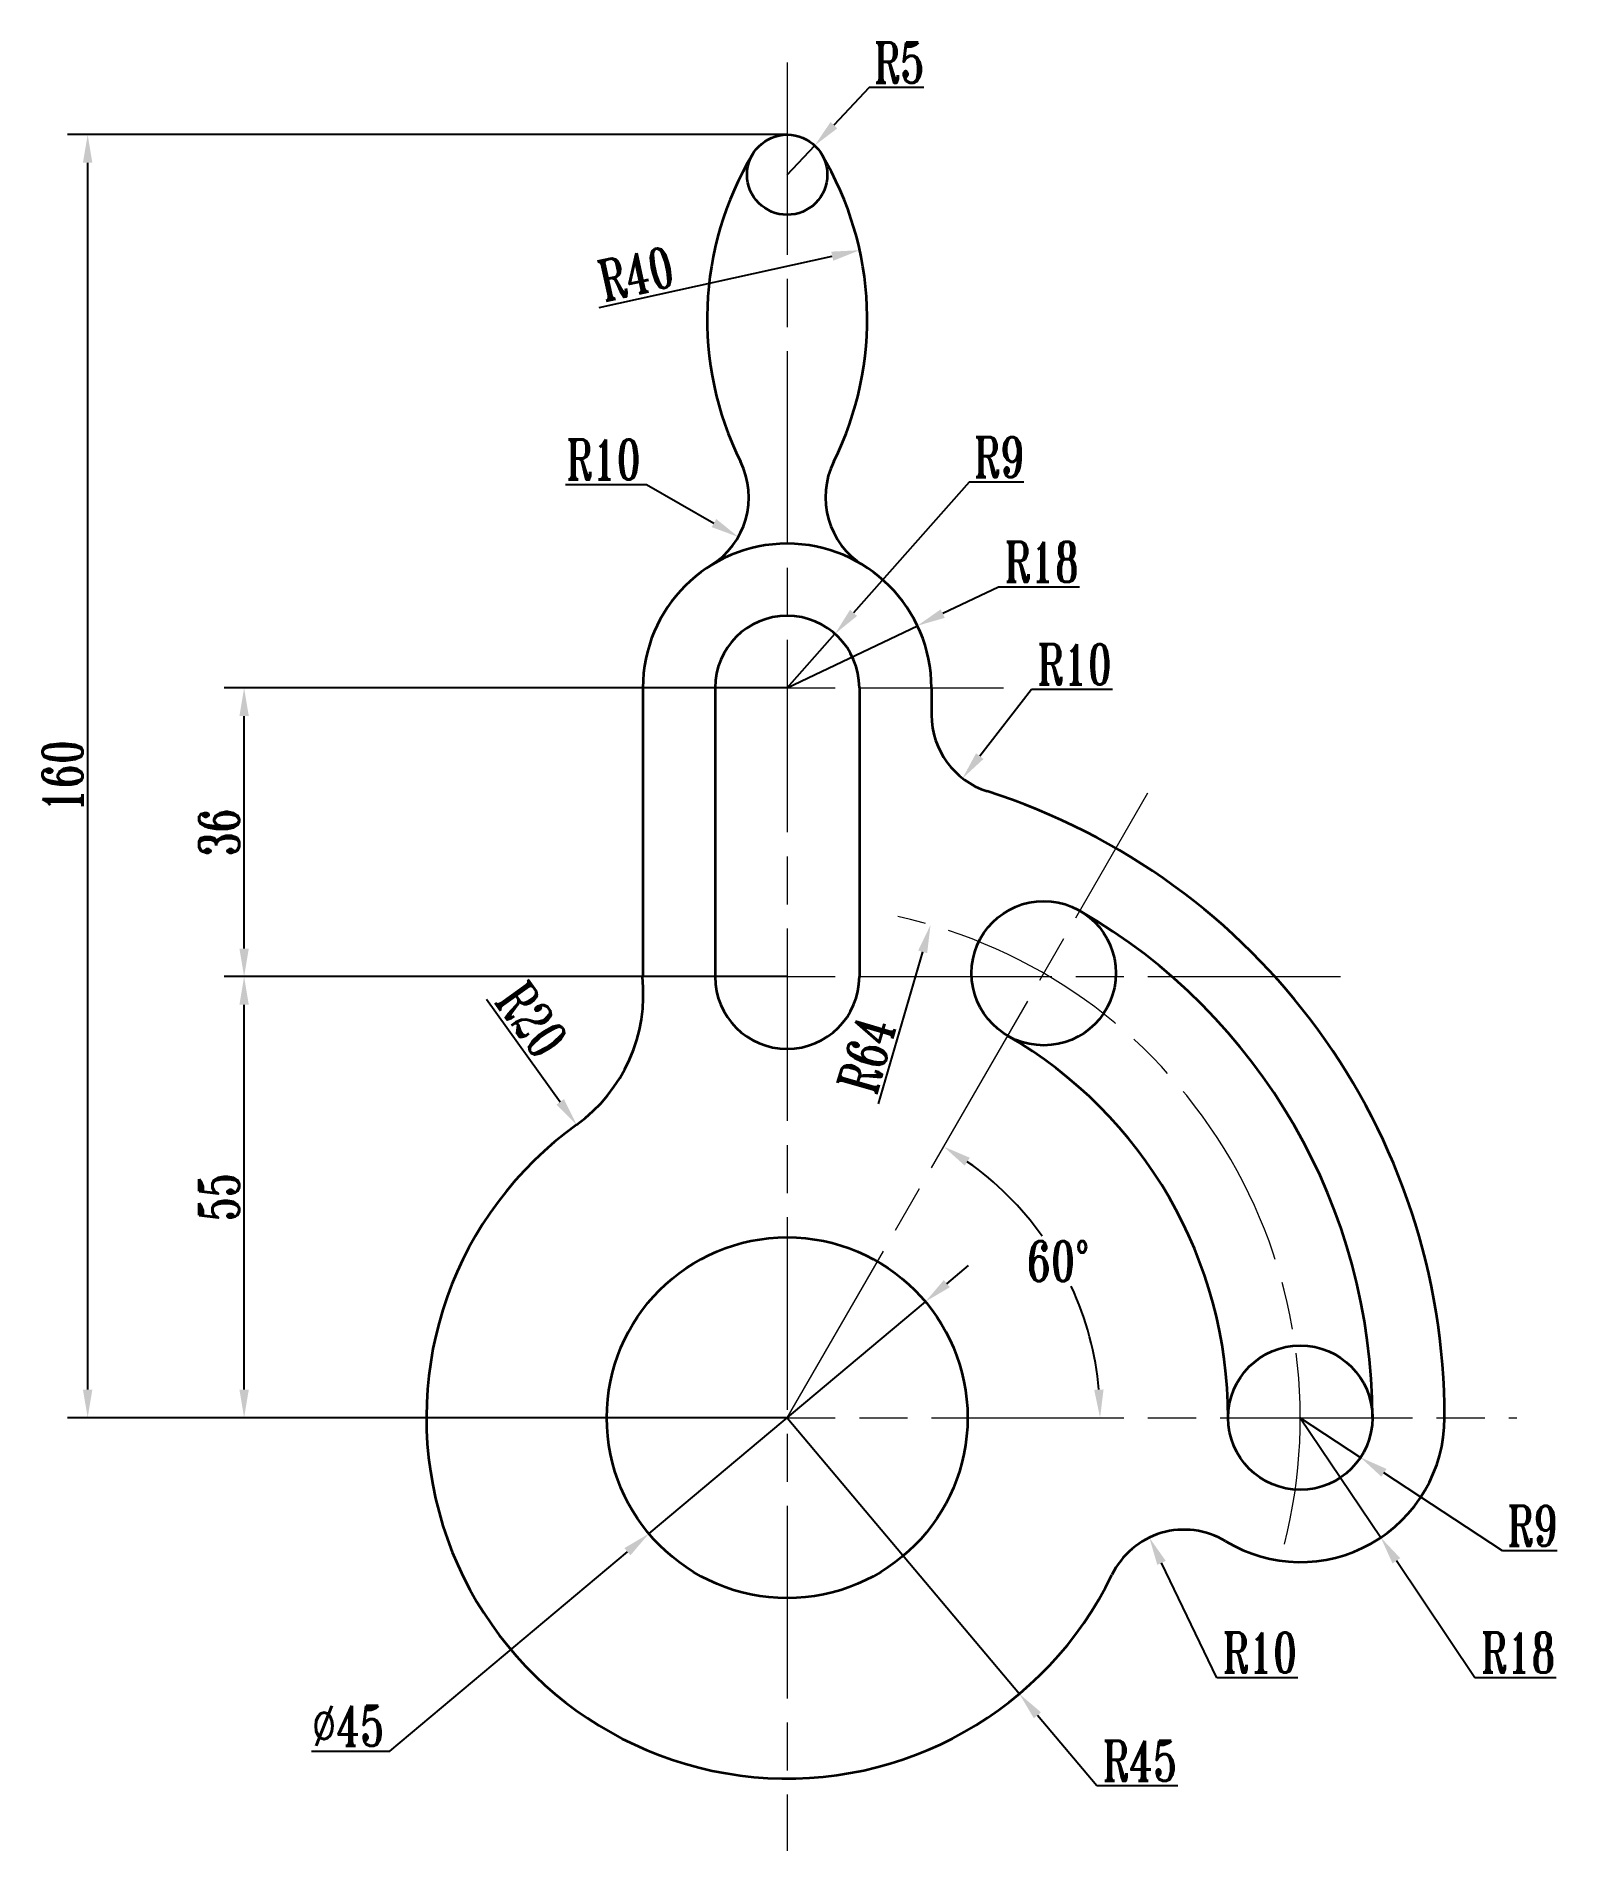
# Model space of a CAD drawing. Header units: millimetres. Extents: x 81 to 272, y 48 to 274.
import ezdxf

# ---------------------------------------------------------------- set-up
doc = ezdxf.new("R2010")
doc.units = ezdxf.units.MM
doc.linetypes.add('ACAD_ISO08W100', pattern=[36, 24, -3, 6, -3])
for name, color, linetype, lineweight in [('文本层', 212, 'Continuous', 13), ('点划线', 1, 'ACAD_ISO08W100', 13), ('轮廓线', 7, 'Continuous', 35)]:
    doc.layers.add(name, color=color, linetype=linetype, lineweight=lineweight)
doc.styles.add('数字与字母', font='romant.shx', dxfattribs={"width": 0.7})
doc.dimstyles.new('机械标注', dxfattribs={"dimtxt": 5, "dimasz": 3.5, "dimexe": 2.5, "dimexo": 0, "dimtad": 1, "dimtoh": 1, "dimdec": 1, "dimdsep": 46, "dimtxsty": '数字与字母', "dimcen": 2.5, "dimadec": 0, "dimazin": 0, "dimtfac": 1, "dimtdec": 1, "dimtmove": 0, "dimatfit": 3, "dimfxl": 0, "dimarcsym": 0})
doc.dimstyles.new('机械标注$2', dxfattribs={"dimtxt": 5, "dimasz": 3.5, "dimexe": 2.5, "dimexo": 0, "dimtad": 1, "dimtih": 1, "dimtoh": 1, "dimdec": 1, "dimdsep": 46, "dimtxsty": '数字与字母', "dimcen": 2.5, "dimadec": 0, "dimazin": 0, "dimtfac": 1, "dimtdec": 1, "dimtmove": 0, "dimatfit": 3, "dimfxl": 0, "dimarcsym": 0})

# ---------------------------------------------------------------- blocks, each defined once
blk = doc.blocks.new('*D1')
at = {"layer": 'Defpoints', "color": 0}
for p in [(107.3, 157.09), (175.04, 157.09), (175.04, 102.09)]:
    blk.add_point(p, dxfattribs=at)
at = {"layer": '文本层', "color": 0, "lineweight": -2}
for p, q in [((175.04, 157.09), (104.8, 157.09)), ((107.3, 105.59), (107.3, 153.59)), ((175.04, 102.09), (104.8, 102.09))]:
    blk.add_line(p, q, dxfattribs=at)
at = {"layer": '文本层', "color": 0}
for points in [[(106.72, 153.59), (107.89, 153.59), (107.3, 157.09)], [(106.72, 105.59), (107.89, 105.59), (107.3, 102.09)]]:
    blk.add_solid(points, dxfattribs=at)
at = {"layer": '文本层', "color": 0, "insert": (104.18, 129.59), "char_height": 5, "attachment_point": 5, "rotation": 90, "style": '数字与字母'}
blk.add_mtext('55', dxfattribs=at)
blk = doc.blocks.new('*D2')
at = {"layer": 'Defpoints', "color": 0}
for p in [(107.3, 193.09), (175.04, 193.09), (130.65, 157.09)]:
    blk.add_point(p, dxfattribs=at)
at = {"layer": '文本层', "color": 0, "lineweight": -2}
for p, q in [((175.04, 193.09), (104.8, 193.09)), ((107.3, 160.59), (107.3, 189.59)), ((130.65, 157.09), (104.8, 157.09))]:
    blk.add_line(p, q, dxfattribs=at)
at = {"layer": '文本层', "color": 0}
for points in [[(106.72, 189.59), (107.89, 189.59), (107.3, 193.09)], [(106.72, 160.59), (107.89, 160.59), (107.3, 157.09)]]:
    blk.add_solid(points, dxfattribs=at)
at = {"layer": '文本层', "color": 0, "insert": (104.18, 175.09), "char_height": 5, "attachment_point": 5, "rotation": 90, "style": '数字与字母'}
blk.add_mtext('36', dxfattribs=at)
blk = doc.blocks.new('*D3')
at = {"layer": 'Defpoints', "color": 0}
for p in [(87.79, 262.09), (175.04, 262.09), (175.04, 102.09)]:
    blk.add_point(p, dxfattribs=at)
at = {"layer": '文本层', "color": 0, "lineweight": -2}
for p, q in [((175.04, 262.09), (85.29, 262.09)), ((87.79, 105.59), (87.79, 258.59)), ((175.04, 102.09), (85.29, 102.09))]:
    blk.add_line(p, q, dxfattribs=at)
at = {"layer": '文本层', "color": 0}
for points in [[(87.2, 258.59), (88.37, 258.59), (87.79, 262.09)], [(87.2, 105.59), (88.37, 105.59), (87.79, 102.09)]]:
    blk.add_solid(points, dxfattribs=at)
at = {"layer": '文本层', "color": 0, "insert": (84.66, 182.09), "char_height": 5, "attachment_point": 5, "rotation": 90, "style": '数字与字母'}
blk.add_mtext('160', dxfattribs=at)
blk = doc.blocks.new('*D4')
at = {"layer": 'Defpoints', "color": 0}
for p in [(220.04, 180.03), (211.72, 115.44), (121.04, 102.09), (175.04, 102.09), (266.04, 102.09)]:
    blk.add_point(p, dxfattribs=at)
at = {"layer": '文本层', "color": 0, "lineweight": -2}
for start, end in [(35.4543, 54.8612), (5.1388, 24.8312)]:
    blk.add_arc((175.04, 102.09), 39.04, start, end, dxfattribs=at)
at = {"layer": '文本层', "color": 0}
for points in [[(197.19, 133.52), (197.82, 134.51), (194.55, 135.9)], [(214.5, 105.61), (213.33, 105.56), (214.07, 102.09)]]:
    blk.add_solid(points, dxfattribs=at)
at = {"layer": '文本层', "color": 0, "insert": (208.84, 121.61), "char_height": 5, "attachment_point": 5, "style": '数字与字母'}
blk.add_mtext('60°', dxfattribs=at)
blk = doc.blocks.new('*D5')
at = {"layer": 'Defpoints', "color": 0}
for p in [(192.92, 163.54), (175.04, 102.09)]:
    blk.add_point(p, dxfattribs=at)
at = {"layer": '文本层', "color": 0, "lineweight": -2}
blk.add_line((186.42, 141.22), (191.94, 160.18), dxfattribs=at)
at = {"layer": '文本层', "color": 0}
blk.add_solid([(191.38, 160.35), (192.5, 160.02), (192.92, 163.54)], dxfattribs=at)
at = {"layer": '文本层', "color": 0, "insert": (184.95, 147.33), "char_height": 5, "attachment_point": 5, "rotation": 73.7748, "style": '数字与字母'}
blk.add_mtext('R64', dxfattribs=at)
blk = doc.blocks.new('*D7')
at = {"layer": 'Defpoints', "color": 0}
for p in [(175.04, 102.09), (204, 67.65)]:
    blk.add_point(p, dxfattribs=at)
at = {"layer": '文本层', "color": 0, "lineweight": -2}
for p, q in [((175.04, 102.09), (204, 67.65)), ((213.66, 56.17), (206.25, 64.97)), ((223.78, 56.17), (213.66, 56.17))]:
    blk.add_line(p, q, dxfattribs=at)
at = {"layer": '文本层', "color": 0}
blk.add_solid([(206.7, 65.35), (205.81, 64.6), (204, 67.65)], dxfattribs=at)
at = {"layer": '文本层', "color": 0, "insert": (219.03, 59.29), "char_height": 5, "attachment_point": 5, "style": '数字与字母'}
blk.add_mtext('R45', dxfattribs=at)
blk = doc.blocks.new('*D8')
at = {"layer": 'Defpoints', "color": 0}
for p in [(220.21, 87.15), (224.54, 78.13)]:
    blk.add_point(p, dxfattribs=at)
at = {"layer": '文本层', "color": 0, "lineweight": -2}
for p, q in [((228.61, 69.67), (221.73, 83.99)), ((238.74, 69.67), (228.61, 69.67))]:
    blk.add_line(p, q, dxfattribs=at)
at = {"layer": '文本层', "color": 0}
blk.add_solid([(222.25, 84.24), (221.2, 83.74), (220.21, 87.15)], dxfattribs=at)
at = {"layer": '文本层', "color": 0, "insert": (233.99, 72.8), "char_height": 5, "attachment_point": 5, "style": '数字与字母'}
blk.add_mtext('R10', dxfattribs=at)
blk = doc.blocks.new('*D9')
at = {"layer": 'Defpoints', "color": 0}
for p in [(239.04, 102.09), (249.08, 87.15)]:
    blk.add_point(p, dxfattribs=at)
at = {"layer": '文本层', "color": 0, "lineweight": -2}
for p, q in [((239.04, 102.09), (249.08, 87.15)), ((260.82, 69.67), (251.03, 84.25)), ((270.95, 69.67), (260.82, 69.67))]:
    blk.add_line(p, q, dxfattribs=at)
at = {"layer": '文本层', "color": 0}
blk.add_solid([(251.51, 84.57), (250.54, 83.92), (249.08, 87.15)], dxfattribs=at)
at = {"layer": '文本层', "color": 0, "insert": (266.2, 72.8), "char_height": 5, "attachment_point": 5, "style": '数字与字母'}
blk.add_mtext('R18', dxfattribs=at)
blk = doc.blocks.new('*D10')
at = {"layer": 'Defpoints', "color": 0}
for p in [(239.04, 102.09), (246.55, 97.14)]:
    blk.add_point(p, dxfattribs=at)
at = {"layer": '文本层', "color": 0, "lineweight": -2}
for p, q in [((239.04, 102.09), (246.55, 97.14)), ((264.27, 85.47), (249.48, 95.22)), ((271.06, 85.47), (264.27, 85.47))]:
    blk.add_line(p, q, dxfattribs=at)
at = {"layer": '文本层', "color": 0}
blk.add_solid([(249.8, 95.7), (249.16, 94.73), (246.55, 97.14)], dxfattribs=at)
at = {"layer": '文本层', "color": 0, "insert": (267.98, 88.6), "char_height": 5, "attachment_point": 5, "style": '数字与字母'}
blk.add_mtext('R9', dxfattribs=at)
blk = doc.blocks.new('*D11')
at = {"layer": 'Defpoints', "color": 0}
for p in [(203.04, 189.73), (196.91, 181.82)]:
    blk.add_point(p, dxfattribs=at)
at = {"layer": '文本层', "color": 0, "lineweight": -2}
for p, q in [((205.5, 192.91), (199.06, 184.59)), ((215.63, 192.91), (205.5, 192.91))]:
    blk.add_line(p, q, dxfattribs=at)
at = {"layer": '文本层', "color": 0}
blk.add_solid([(198.6, 184.95), (199.52, 184.23), (196.91, 181.82)], dxfattribs=at)
at = {"layer": '文本层', "color": 0, "insert": (210.88, 196.04), "char_height": 5, "attachment_point": 5, "style": '数字与字母'}
blk.add_mtext('R10', dxfattribs=at)
blk = doc.blocks.new('*D12')
at = {"layer": 'Defpoints', "color": 0}
for p in [(191.28, 200.85), (175.04, 193.09)]:
    blk.add_point(p, dxfattribs=at)
at = {"layer": '文本层', "color": 0, "lineweight": -2}
for p, q in [((201.4, 205.68), (194.44, 202.36)), ((211.52, 205.68), (201.4, 205.68)), ((175.04, 193.09), (191.28, 200.85))]:
    blk.add_line(p, q, dxfattribs=at)
at = {"layer": '文本层', "color": 0}
blk.add_solid([(194.18, 202.89), (194.69, 201.83), (191.28, 200.85)], dxfattribs=at)
at = {"layer": '文本层', "color": 0, "insert": (206.77, 208.81), "char_height": 5, "attachment_point": 5, "style": '数字与字母'}
blk.add_mtext('R18', dxfattribs=at)
blk = doc.blocks.new('*D13')
at = {"layer": 'Defpoints', "color": 0}
for p in [(181, 199.83), (175.04, 193.09)]:
    blk.add_point(p, dxfattribs=at)
at = {"layer": '文本层', "color": 0, "lineweight": -2}
for p, q in [((197.74, 218.76), (183.32, 202.45)), ((204.54, 218.76), (197.74, 218.76)), ((175.04, 193.09), (181, 199.83))]:
    blk.add_line(p, q, dxfattribs=at)
at = {"layer": '文本层', "color": 0}
blk.add_solid([(182.88, 202.84), (183.76, 202.07), (181, 199.83)], dxfattribs=at)
at = {"layer": '文本层', "color": 0, "insert": (201.45, 221.88), "char_height": 5, "attachment_point": 5, "style": '数字与字母'}
blk.add_mtext('R9', dxfattribs=at)
blk = doc.blocks.new('*D14')
at = {"layer": 'Defpoints', "color": 0}
for p in [(178.47, 260.73), (175.04, 257.09)]:
    blk.add_point(p, dxfattribs=at)
at = {"layer": '文本层', "color": 0, "lineweight": -2}
for p, q in [((185.28, 267.95), (180.87, 263.27)), ((192.08, 267.95), (185.28, 267.95)), ((175.04, 257.09), (178.47, 260.73))]:
    blk.add_line(p, q, dxfattribs=at)
at = {"layer": '文本层', "color": 0}
blk.add_solid([(180.45, 263.67), (181.29, 262.87), (178.47, 260.73)], dxfattribs=at)
at = {"layer": '文本层', "color": 0, "insert": (188.99, 271.07), "char_height": 5, "attachment_point": 5, "style": '数字与字母'}
blk.add_mtext('R5', dxfattribs=at)
blk = doc.blocks.new('*D15')
at = {"layer": 'Defpoints', "color": 0}
for p in [(160.26, 216.88), (168.95, 211.92)]:
    blk.add_point(p, dxfattribs=at)
at = {"layer": '文本层', "color": 0, "lineweight": -2}
for p, q in [((147.37, 218.45), (157.5, 218.45)), ((157.5, 218.45), (165.91, 213.66))]:
    blk.add_line(p, q, dxfattribs=at)
at = {"layer": '文本层', "color": 0}
blk.add_solid([(166.2, 214.16), (165.62, 213.15), (168.95, 211.92)], dxfattribs=at)
at = {"layer": '文本层', "color": 0, "insert": (152.12, 221.58), "char_height": 5, "attachment_point": 5, "style": '数字与字母'}
blk.add_mtext('R10', dxfattribs=at)
blk = doc.blocks.new('*D16')
at = {"layer": 'Defpoints', "color": 0}
for p in [(184.09, 247.68), (145.02, 239.09)]:
    blk.add_point(p, dxfattribs=at)
at = {"layer": '文本层', "color": 0, "lineweight": -2}
blk.add_line((151.6, 240.54), (180.67, 246.93), dxfattribs=at)
at = {"layer": '文本层', "color": 0}
blk.add_solid([(180.54, 247.5), (180.79, 246.36), (184.09, 247.68)], dxfattribs=at)
at = {"layer": '文本层', "color": 0, "insert": (156.18, 244.75), "char_height": 5, "attachment_point": 5, "rotation": 12.4045, "style": '数字与字母'}
blk.add_mtext('R40', dxfattribs=at)
blk = doc.blocks.new('*D19')
at = {"layer": 'Defpoints', "color": 0}
for p in [(137.1, 154.87), (148.77, 138.63)]:
    blk.add_point(p, dxfattribs=at)
at = {"layer": '文本层', "color": 0, "lineweight": -2}
blk.add_line((137.53, 154.28), (146.73, 141.48), dxfattribs=at)
at = {"layer": '文本层', "color": 0}
blk.add_solid([(147.2, 141.82), (146.26, 141.13), (148.77, 138.63)], dxfattribs=at)
at = {"layer": '文本层', "color": 0, "insert": (143.2, 151.74), "char_height": 5, "attachment_point": 5, "rotation": 305.7055, "style": '数字与字母'}
blk.add_mtext('R20', dxfattribs=at)
blk = doc.blocks.new('*D21')
at = {"layer": 'Defpoints', "color": 0}
for p in [(192.27, 116.55), (157.8, 87.63)]:
    blk.add_point(p, dxfattribs=at)
at = {"layer": '文本层', "color": 0, "lineweight": -2}
for p, q in [((194.95, 118.8), (197.64, 121.05)), ((192.27, 116.55), (157.8, 87.63)), ((125.49, 60.52), (155.12, 85.38)), ((115.7, 60.52), (125.49, 60.52))]:
    blk.add_line(p, q, dxfattribs=at)
at = {"layer": '文本层', "color": 0}
for points in [[(194.58, 119.25), (195.33, 118.36), (192.27, 116.55)], [(154.74, 85.83), (155.49, 84.93), (157.8, 87.63)]]:
    blk.add_solid(points, dxfattribs=at)
at = {"layer": '文本层', "color": 0, "insert": (120.28, 63.65), "char_height": 5, "attachment_point": 5, "style": '数字与字母'}
blk.add_mtext('∅45', dxfattribs=at)

msp = doc.modelspace()

# ---------------------------------------------------------------- linework, layer by layer
at = {"layer": '点划线'}
for p, q in [((175.04, 271.09), (175.04, 48.09)), ((148.04, 193.09), (202.04, 193.09)), ((175.04, 102.09), (220.04, 180.03)), ((148.04, 157.09), (244.86, 157.09)), ((121.04, 102.09), (266.04, 102.09))]:
    msp.add_line(p, q, dxfattribs=at)
msp.add_arc((175.04, 102.09), 64, 345.7432, 77.5431, dxfattribs=at)
at = {"layer": '轮廓线'}
for p, q in [((157.04, 193.09), (157.04, 157.09)), ((166.04, 193.09), (166.04, 157.09)), ((184.04, 193.09), (184.04, 157.09)), ((193.04, 193.09), (193.04, 189.73))]:
    msp.add_line(p, q, dxfattribs=at)
for centre, radius in [((175.04, 257.09), 5), ((207.04, 157.52), 9), ((175.04, 102.09), 22.5), ((239.04, 102.09), 9)]:
    msp.add_circle(centre, radius, dxfattribs=at)
for centre, radius, start, end in [((205.05, 239.09), 40, 149.0503, 206.3805), ((145.02, 239.09), 40, 333.6195, 30.9497), ((160.26, 216.88), 10, 301.8524, 26.3805), ((189.81, 216.88), 10, 153.6195, 238.1476), ((175.04, 193.09), 18, 0, 180), ((175.04, 193.09), 9, 0, 180), ((203.04, 189.73), 10, 180, 252.2811), ((175.04, 102.09), 82, 0, 72.2811), ((175.04, 102.09), 73, 0, 60), ((137.1, 154.87), 20, 305.7055, 6.3677), ((175.04, 157.09), 9, 180, 0), ((175.04, 102.09), 55, 0, 60), ((175.04, 102.09), 45, 125.7055, 334.1767), ((239.04, 102.09), 18, 238.8301, 0), ((224.54, 78.13), 10, 58.8301, 154.1767)]:
    msp.add_arc(centre, radius, start, end, dxfattribs=at)

# ---------------------------------------------------------------- dimensions: what is measured, and where the dimension line sits
at = {"layer": '文本层'}
for center, mpoint, picture, middle in [((175.04, 257.09), (178.47, 260.73), '*D14', (188.99, 267.95)), ((145.02, 239.09), (184.09, 247.68), '*D16', (156.85, 241.69)), ((175.04, 193.09), (181, 199.83), '*D13', (201.45, 218.76)), ((175.04, 193.09), (191.28, 200.85), '*D12', (206.77, 205.68)), ((175.04, 102.09), (192.92, 163.54), '*D5', (187.95, 146.46)), ((175.04, 102.09), (204, 67.65), '*D7', (219.03, 56.17)), ((239.04, 102.09), (249.08, 87.15), '*D9', (266.2, 69.67)), ((239.04, 102.09), (246.55, 97.14), '*D10', (267.98, 85.47))]:
    dim = msp.add_radius_dim(center=center, mpoint=mpoint, dimstyle='机械标注', dxfattribs=at)
    dim.commit()
    dim.dimension.update_dxf_attribs({"geometry": picture, "text_midpoint": middle, "dimtype": 164})
for base, p1, p2, picture, middle in [((87.79, 262.09), (175.04, 102.09), (175.04, 262.09), '*D3', (84.66, 182.09)), ((107.3, 193.09), (130.65, 157.09), (175.04, 193.09), '*D2', (104.18, 175.09)), ((107.3, 157.09), (175.04, 102.09), (175.04, 157.09), '*D1', (104.18, 129.59))]:
    dim = msp.add_linear_dim(base=base, p1=p1, p2=p2, angle=90, dimstyle='机械标注', dxfattribs=at)
    dim.commit()
    dim.dimension.update_dxf_attribs({"geometry": picture, "text_midpoint": middle})
for center, mpoint, picture, middle in [((160.26, 216.88), (168.95, 211.92), '*D15', (157.5, 218.45)), ((203.04, 189.73), (196.91, 181.82), '*D11', (205.5, 192.91)), ((137.1, 154.87), (148.77, 138.63), '*D19', (140.67, 149.91)), ((224.54, 78.13), (220.21, 87.15), '*D8', (228.61, 69.67))]:
    dim = msp.add_radius_dim(center=center, mpoint=mpoint, dimstyle='机械标注', override={"dimtmove": 1}, dxfattribs=at)
    dim.commit()
    dim.dimension.update_dxf_attribs({"geometry": picture, "text_midpoint": middle, "dimtype": 164})
dim = msp.add_angular_dim_2l(base=(211.72, 115.44), line1=((121.04, 102.09), (266.04, 102.09)), line2=((175.04, 102.09), (220.04, 180.03)), dimstyle='机械标注$2', dxfattribs=at)
dim.commit()
dim.dimension.update_dxf_attribs({"geometry": '*D4', "text_midpoint": (208.84, 121.61)})
dim = msp.add_diameter_dim_2p(p1=(192.27, 116.55), p2=(157.8, 87.63), dimstyle='机械标注', dxfattribs=at)
dim.commit()
dim.dimension.update_dxf_attribs({"geometry": '*D21', "text_midpoint": (120.28, 60.52), "dimtype": 163})

doc.saveas('drawing.dxf')
